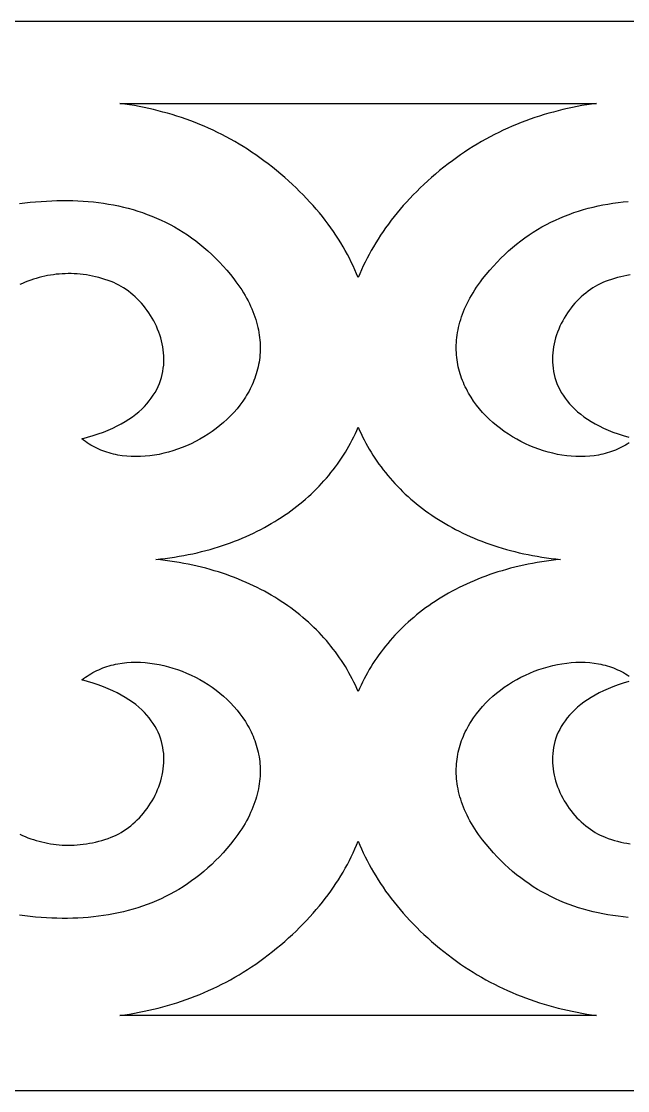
# Model space of a CAD drawing. Extents: x -52 to 65, y 97 to 137.
# Drawn here: x -8.01 to 14.66, y 96.67 to 136.66 of the extents above; entities that cross this region are included whole.
import ezdxf

# ---------------------------------------------------------------- set-up
doc = ezdxf.new("R2010")
doc.units = 0
doc.header["$MEASUREMENT"] = 0
doc.layers.add('LAYER_1', color=18, linetype='CONTINUOUS')

msp = doc.modelspace()

# ---------------------------------------------------------------- linework, layer by layer
at = {"layer": 'LAYER_1'}
for points in [[(64.619, 136.656), (-51.834, 136.656)], [(-8.08, 129.841), (-7.877, 129.867), (-7.675, 129.89), (-7.474, 129.909), (-7.273, 129.926), (-7.073, 129.939), (-6.874, 129.949), (-6.676, 129.956), (-6.478, 129.959), (-6.282, 129.959), (-6.087, 129.955), (-5.892, 129.948), (-5.699, 129.937), (-5.506, 129.922), (-5.315, 129.904), (-5.125, 129.881), (-4.937, 129.855), (-4.749, 129.826), (-4.563, 129.792), (-4.378, 129.754), (-4.195, 129.712), (-4.013, 129.666), (-3.833, 129.616), (-3.654, 129.562), (-3.477, 129.503), (-3.301, 129.44), (-3.127, 129.373), (-2.955, 129.301), (-2.784, 129.225), (-2.616, 129.144), (-2.449, 129.058), (-2.284, 128.968), (-2.121, 128.874), (-1.959, 128.774), (-1.8, 128.67), (-1.643, 128.561), (-1.488, 128.447), (-1.335, 128.328), (-1.184, 128.204), (-1.036, 128.075), (-0.89, 127.94), (-0.746, 127.801), (-0.604, 127.656), (-0.465, 127.506), (-0.328, 127.351), (-0.194, 127.19), (-0.062, 127.024), (0.016, 126.921), (0.091, 126.818), (0.162, 126.715), (0.229, 126.613), (0.294, 126.51), (0.354, 126.409), (0.412, 126.307), (0.466, 126.206), (0.517, 126.105), (0.565, 126.004), (0.61, 125.904), (0.651, 125.804), (0.689, 125.705), (0.725, 125.606), (0.757, 125.507), (0.786, 125.409), (0.812, 125.311), (0.836, 125.214), (0.856, 125.117), (0.874, 125.021), (0.889, 124.926), (0.901, 124.831), (0.91, 124.736), (0.917, 124.642), (0.921, 124.549), (0.922, 124.456), (0.921, 124.364), (0.917, 124.273), (0.911, 124.182), (0.902, 124.092), (0.891, 124.002), (0.878, 123.913), (0.862, 123.825), (0.844, 123.738), (0.823, 123.651), (0.801, 123.566), (0.776, 123.481), (0.749, 123.396), (0.72, 123.313), (0.689, 123.231), (0.655, 123.149), (0.62, 123.068), (0.583, 122.988), (0.544, 122.909), (0.503, 122.831), (0.46, 122.753), (0.415, 122.677), (0.369, 122.602), (0.271, 122.454), (0.166, 122.31), (0.055, 122.17), (-0.062, 122.035), (-0.185, 121.904), (-0.314, 121.777), (-0.447, 121.655), (-0.586, 121.538), (-0.728, 121.425), (-0.876, 121.318), (-1.027, 121.216), (-1.181, 121.119), (-1.339, 121.027), (-1.5, 120.941), (-1.664, 120.861), (-1.83, 120.786), (-1.998, 120.717), (-2.168, 120.654), (-2.34, 120.598), (-2.512, 120.547), (-2.686, 120.503), (-2.86, 120.465), (-3.035, 120.435), (-3.209, 120.41), (-3.383, 120.393), (-3.557, 120.383), (-3.729, 120.379), (-3.9, 120.384), (-4.07, 120.395), (-4.238, 120.414), (-4.404, 120.44), (-4.486, 120.457), (-4.567, 120.475), (-4.648, 120.495), (-4.728, 120.517), (-4.807, 120.541), (-4.885, 120.567), (-4.963, 120.595), (-5.039, 120.626), (-5.115, 120.658), (-5.19, 120.692), (-5.264, 120.729), (-5.336, 120.767), (-5.408, 120.808), (-5.479, 120.851), (-5.548, 120.896), (-5.616, 120.943), (-5.683, 120.992), (-5.749, 121.044), (-5.534, 121.102), (-5.328, 121.164), (-5.131, 121.229), (-4.942, 121.298), (-4.763, 121.371), (-4.591, 121.447), (-4.428, 121.526), (-4.273, 121.608), (-4.127, 121.693), (-3.988, 121.781), (-3.857, 121.871), (-3.734, 121.964), (-3.618, 122.06), (-3.51, 122.157), (-3.409, 122.257), (-3.315, 122.359), (-3.228, 122.462), (-3.149, 122.567), (-3.075, 122.674), (-3.009, 122.782), (-2.949, 122.891), (-2.895, 123.002), (-2.848, 123.114), (-2.807, 123.226), (-2.771, 123.34), (-2.742, 123.454), (-2.718, 123.568), (-2.7, 123.683), (-2.687, 123.798), (-2.68, 123.913), (-2.678, 124.028), (-2.681, 124.143), (-2.688, 124.257), (-2.701, 124.371), (-2.718, 124.485), (-2.74, 124.598), (-2.766, 124.71), (-2.796, 124.821), (-2.831, 124.931), (-2.869, 125.039), (-2.912, 125.147), (-2.958, 125.252), (-3.007, 125.356), (-3.06, 125.459), (-3.117, 125.559), (-3.177, 125.657), (-3.239, 125.754), (-3.305, 125.847), (-3.373, 125.939), (-3.445, 126.028), (-3.518, 126.114), (-3.594, 126.197), (-3.673, 126.277), (-3.753, 126.354), (-3.836, 126.428), (-3.92, 126.498), (-4.007, 126.565), (-4.094, 126.629), (-4.184, 126.688), (-4.274, 126.744), (-4.366, 126.795), (-4.459, 126.842), (-4.553, 126.885), (-4.648, 126.924), (-4.764, 126.966), (-4.881, 127.006), (-4.997, 127.042), (-5.114, 127.074), (-5.23, 127.104), (-5.345, 127.13), (-5.461, 127.152), (-5.576, 127.172), (-5.691, 127.188), (-5.805, 127.201), (-5.919, 127.211), (-6.032, 127.218), (-6.145, 127.222), (-6.258, 127.223), (-6.369, 127.221), (-6.481, 127.216), (-6.592, 127.208), (-6.702, 127.198), (-6.811, 127.184), (-6.92, 127.168), (-7.028, 127.149), (-7.135, 127.127), (-7.242, 127.103), (-7.347, 127.075), (-7.452, 127.046), (-7.556, 127.013), (-7.659, 126.978), (-7.761, 126.941), (-7.863, 126.901), (-7.963, 126.859), (-8.062, 126.814)], [(14.717, 120.896), (14.647, 120.851), (14.577, 120.808), (14.505, 120.767), (14.433, 120.729), (14.359, 120.692), (14.284, 120.658), (14.209, 120.626), (14.132, 120.595), (14.055, 120.567), (13.976, 120.541), (13.897, 120.517), (13.817, 120.495), (13.737, 120.475), (13.656, 120.457), (13.574, 120.44), (13.408, 120.414), (13.24, 120.395), (13.071, 120.384), (12.899, 120.379), (12.727, 120.383), (12.554, 120.393), (12.38, 120.41), (12.205, 120.435), (12.031, 120.465), (11.857, 120.503), (11.684, 120.547), (11.511, 120.598), (11.34, 120.654), (11.17, 120.717), (11.002, 120.786), (10.836, 120.861), (10.672, 120.941), (10.511, 121.027), (10.353, 121.119), (10.199, 121.216), (10.048, 121.318), (9.901, 121.425), (9.758, 121.538), (9.62, 121.655), (9.486, 121.777), (9.358, 121.904), (9.235, 122.035), (9.118, 122.17), (9.007, 122.31), (8.902, 122.454), (8.804, 122.602), (8.757, 122.677), (8.713, 122.753), (8.67, 122.831), (8.629, 122.909), (8.59, 122.988), (8.553, 123.068), (8.517, 123.149), (8.484, 123.231), (8.453, 123.313), (8.424, 123.396), (8.397, 123.481), (8.372, 123.566), (8.35, 123.651), (8.329, 123.738), (8.311, 123.825), (8.295, 123.913), (8.282, 124.002), (8.271, 124.092), (8.262, 124.182), (8.256, 124.273), (8.252, 124.364), (8.251, 124.456), (8.253, 124.549), (8.257, 124.642), (8.263, 124.736), (8.273, 124.831), (8.285, 124.926), (8.3, 125.021), (8.317, 125.117), (8.338, 125.214), (8.361, 125.311), (8.387, 125.409), (8.417, 125.507), (8.449, 125.606), (8.484, 125.705), (8.523, 125.804), (8.564, 125.904), (8.609, 126.004), (8.656, 126.105), (8.707, 126.206), (8.762, 126.307), (8.819, 126.409), (8.88, 126.51), (8.944, 126.613), (9.012, 126.715), (9.083, 126.818), (9.158, 126.921), (9.236, 127.024), (9.368, 127.19), (9.502, 127.351), (9.639, 127.506), (9.778, 127.656), (9.92, 127.801), (10.064, 127.94), (10.21, 128.075), (10.358, 128.204), (10.509, 128.328), (10.662, 128.447), (10.817, 128.561), (10.974, 128.67), (11.133, 128.774), (11.294, 128.874), (11.457, 128.968), (11.622, 129.058), (11.789, 129.144), (11.958, 129.224), (12.129, 129.301), (12.301, 129.372), (12.475, 129.44), (12.65, 129.503), (12.828, 129.561), (13.006, 129.616), (13.187, 129.666), (13.369, 129.712), (13.552, 129.754), (13.737, 129.791), (13.923, 129.825), (14.11, 129.855), (14.299, 129.881), (14.488, 129.903), (14.68, 129.922)], [(14.748, 127.172), (14.633, 127.152), (14.518, 127.13), (14.402, 127.104), (14.286, 127.074), (14.17, 127.042), (14.054, 127.006), (13.937, 126.966), (13.821, 126.924), (13.726, 126.885), (13.632, 126.842), (13.538, 126.795), (13.446, 126.744), (13.355, 126.688), (13.266, 126.629), (13.178, 126.565), (13.092, 126.498), (13.007, 126.428), (12.924, 126.354), (12.844, 126.277), (12.765, 126.197), (12.689, 126.114), (12.615, 126.028), (12.544, 125.939), (12.475, 125.847), (12.41, 125.754), (12.347, 125.657), (12.287, 125.559), (12.231, 125.459), (12.177, 125.356), (12.128, 125.252), (12.082, 125.147), (12.039, 125.039), (12.001, 124.931), (11.966, 124.821), (11.936, 124.71), (11.91, 124.598), (11.888, 124.485), (11.871, 124.371), (11.858, 124.257), (11.851, 124.143), (11.848, 124.028), (11.85, 123.913), (11.857, 123.798), (11.87, 123.683), (11.888, 123.568), (11.912, 123.454), (11.941, 123.34), (11.977, 123.226), (12.018, 123.114), (12.065, 123.002), (12.119, 122.891), (12.179, 122.782), (12.245, 122.674), (12.319, 122.567), (12.398, 122.462), (12.485, 122.359), (12.579, 122.257), (12.68, 122.157), (12.788, 122.06), (12.904, 121.964), (13.027, 121.871), (13.158, 121.781), (13.296, 121.693), (13.443, 121.608), (13.598, 121.526), (13.76, 121.447), (13.932, 121.371), (14.111, 121.298), (14.3, 121.229), (14.497, 121.164), (14.703, 121.102)], [(-8.062, 106.256), (-7.963, 106.212), (-7.863, 106.169), (-7.761, 106.129), (-7.659, 106.092), (-7.556, 106.057), (-7.452, 106.025), (-7.347, 105.995), (-7.242, 105.968), (-7.135, 105.943), (-7.028, 105.922), (-6.92, 105.902), (-6.811, 105.886), (-6.702, 105.873), (-6.592, 105.862), (-6.481, 105.854), (-6.369, 105.849), (-6.258, 105.847), (-6.145, 105.848), (-6.032, 105.852), (-5.919, 105.859), (-5.805, 105.869), (-5.691, 105.882), (-5.576, 105.899), (-5.461, 105.918), (-5.345, 105.941), (-5.23, 105.967), (-5.114, 105.996), (-4.997, 106.029), (-4.881, 106.064), (-4.764, 106.104), (-4.648, 106.147), (-4.553, 106.185), (-4.459, 106.228), (-4.366, 106.275), (-4.274, 106.327), (-4.184, 106.382), (-4.094, 106.442), (-4.007, 106.505), (-3.92, 106.572), (-3.836, 106.643), (-3.753, 106.717), (-3.673, 106.794), (-3.594, 106.874), (-3.518, 106.957), (-3.445, 107.043), (-3.373, 107.132), (-3.305, 107.224), (-3.239, 107.317), (-3.177, 107.414), (-3.117, 107.512), (-3.06, 107.612), (-3.007, 107.715), (-2.958, 107.819), (-2.912, 107.925), (-2.869, 108.032), (-2.831, 108.141), (-2.796, 108.25), (-2.766, 108.361), (-2.74, 108.473), (-2.718, 108.586), (-2.701, 108.7), (-2.688, 108.814), (-2.681, 108.929), (-2.678, 109.043), (-2.68, 109.158), (-2.687, 109.274), (-2.7, 109.389), (-2.718, 109.503), (-2.742, 109.618), (-2.771, 109.732), (-2.807, 109.845), (-2.848, 109.957), (-2.895, 110.069), (-2.949, 110.18), (-3.009, 110.289), (-3.075, 110.397), (-3.149, 110.504), (-3.228, 110.609), (-3.315, 110.712), (-3.409, 110.814), (-3.51, 110.914), (-3.618, 111.011), (-3.734, 111.106), (-3.857, 111.199), (-3.988, 111.29), (-4.127, 111.377), (-4.273, 111.462), (-4.428, 111.544), (-4.591, 111.623), (-4.763, 111.699), (-4.942, 111.772), (-5.131, 111.841), (-5.328, 111.906), (-5.534, 111.968), (-5.749, 112.026), (-5.683, 112.078), (-5.616, 112.127), (-5.548, 112.174), (-5.479, 112.219), (-5.408, 112.262), (-5.336, 112.303), (-5.264, 112.341), (-5.19, 112.378), (-5.115, 112.412), (-5.039, 112.445), (-4.963, 112.475), (-4.885, 112.503), (-4.807, 112.529), (-4.728, 112.553), (-4.648, 112.575), (-4.567, 112.596), (-4.486, 112.614), (-4.404, 112.63), (-4.238, 112.657), (-4.07, 112.676), (-3.9, 112.687), (-3.729, 112.691), (-3.557, 112.688), (-3.383, 112.678), (-3.209, 112.66), (-3.035, 112.636), (-2.86, 112.605), (-2.686, 112.568), (-2.512, 112.524), (-2.34, 112.473), (-2.168, 112.417), (-1.998, 112.354), (-1.83, 112.285), (-1.664, 112.21), (-1.5, 112.13), (-1.339, 112.044), (-1.181, 111.952), (-1.027, 111.855), (-0.876, 111.753), (-0.728, 111.646), (-0.586, 111.533), (-0.447, 111.416), (-0.314, 111.294), (-0.185, 111.167), (-0.062, 111.036), (0.055, 110.901), (0.166, 110.761), (0.271, 110.617), (0.369, 110.47), (0.415, 110.394), (0.46, 110.318), (0.503, 110.241), (0.544, 110.162), (0.583, 110.083), (0.62, 110.003), (0.655, 109.922), (0.689, 109.841), (0.72, 109.758), (0.749, 109.675), (0.776, 109.59), (0.801, 109.505), (0.823, 109.42), (0.844, 109.333), (0.862, 109.246), (0.878, 109.158), (0.891, 109.069), (0.902, 108.98), (0.911, 108.889), (0.917, 108.799), (0.921, 108.707), (0.922, 108.615), (0.921, 108.522), (0.917, 108.429), (0.91, 108.335), (0.901, 108.24), (0.889, 108.145), (0.874, 108.05), (0.856, 107.954), (0.836, 107.857), (0.812, 107.76), (0.786, 107.662), (0.757, 107.564), (0.725, 107.465), (0.689, 107.366), (0.651, 107.267), (0.61, 107.167), (0.565, 107.067), (0.517, 106.966), (0.466, 106.865), (0.412, 106.764), (0.354, 106.662), (0.294, 106.561), (0.229, 106.458), (0.162, 106.356), (0.091, 106.253), (0.016, 106.15), (-0.062, 106.047), (-0.194, 105.881), (-0.328, 105.72), (-0.465, 105.564), (-0.604, 105.414), (-0.746, 105.27), (-0.89, 105.13), (-1.036, 104.996), (-1.184, 104.867), (-1.335, 104.743), (-1.488, 104.624), (-1.643, 104.51), (-1.8, 104.401), (-1.959, 104.296), (-2.121, 104.197), (-2.284, 104.102), (-2.449, 104.012), (-2.616, 103.927), (-2.784, 103.846), (-2.955, 103.769), (-3.127, 103.698), (-3.301, 103.63), (-3.477, 103.567), (-3.654, 103.509), (-3.833, 103.454), (-4.013, 103.404), (-4.195, 103.358), (-4.378, 103.316), (-4.563, 103.278), (-4.749, 103.245), (-4.937, 103.215), (-5.125, 103.189), (-5.315, 103.167), (-5.506, 103.148), (-5.699, 103.134), (-5.892, 103.123), (-6.087, 103.115), (-6.282, 103.111), (-6.478, 103.111), (-6.676, 103.114), (-6.874, 103.121), (-7.073, 103.131), (-7.273, 103.144), (-7.474, 103.161), (-7.675, 103.18), (-7.877, 103.203), (-8.08, 103.229)], [(14.68, 103.148), (14.488, 103.167), (14.299, 103.189), (14.11, 103.215), (13.923, 103.245), (13.737, 103.279), (13.552, 103.317), (13.369, 103.358), (13.187, 103.404), (13.006, 103.455), (12.828, 103.509), (12.65, 103.568), (12.475, 103.631), (12.301, 103.698), (12.129, 103.77), (11.958, 103.846), (11.789, 103.927), (11.622, 104.012), (11.457, 104.102), (11.294, 104.197), (11.133, 104.296), (10.974, 104.401), (10.817, 104.51), (10.662, 104.624), (10.509, 104.743), (10.358, 104.867), (10.21, 104.996), (10.064, 105.13), (9.92, 105.27), (9.778, 105.414), (9.639, 105.564), (9.502, 105.72), (9.368, 105.881), (9.236, 106.047), (9.158, 106.15), (9.083, 106.253), (9.012, 106.356), (8.944, 106.458), (8.88, 106.561), (8.819, 106.662), (8.762, 106.764), (8.707, 106.865), (8.656, 106.966), (8.609, 107.067), (8.564, 107.167), (8.523, 107.267), (8.484, 107.366), (8.449, 107.465), (8.417, 107.564), (8.387, 107.662), (8.361, 107.76), (8.338, 107.857), (8.317, 107.954), (8.3, 108.05), (8.285, 108.145), (8.273, 108.24), (8.263, 108.335), (8.257, 108.429), (8.253, 108.522), (8.251, 108.615), (8.252, 108.707), (8.256, 108.799), (8.262, 108.889), (8.271, 108.98), (8.282, 109.069), (8.295, 109.158), (8.311, 109.246), (8.329, 109.333), (8.35, 109.42), (8.372, 109.505), (8.397, 109.59), (8.424, 109.675), (8.453, 109.758), (8.484, 109.841), (8.517, 109.922), (8.553, 110.003), (8.59, 110.083), (8.629, 110.162), (8.67, 110.241), (8.713, 110.318), (8.757, 110.394), (8.804, 110.47), (8.902, 110.617), (9.007, 110.761), (9.118, 110.901), (9.235, 111.036), (9.358, 111.167), (9.486, 111.294), (9.62, 111.416), (9.758, 111.533), (9.901, 111.646), (10.048, 111.753), (10.199, 111.855), (10.353, 111.952), (10.511, 112.044), (10.672, 112.13), (10.836, 112.21), (11.002, 112.285), (11.17, 112.354), (11.34, 112.417), (11.511, 112.473), (11.684, 112.524), (11.857, 112.568), (12.031, 112.605), (12.205, 112.636), (12.38, 112.66), (12.554, 112.678), (12.727, 112.688), (12.899, 112.691), (13.071, 112.687), (13.24, 112.676), (13.408, 112.657), (13.574, 112.63), (13.656, 112.614), (13.737, 112.596), (13.817, 112.575), (13.897, 112.553), (13.976, 112.529), (14.055, 112.503), (14.132, 112.475), (14.209, 112.445), (14.284, 112.412), (14.359, 112.378), (14.433, 112.341), (14.505, 112.303), (14.577, 112.262), (14.647, 112.219), (14.717, 112.174)], [(14.703, 111.968), (14.497, 111.906), (14.3, 111.841), (14.111, 111.772), (13.932, 111.699), (13.76, 111.623), (13.598, 111.544), (13.443, 111.462), (13.296, 111.377), (13.158, 111.29), (13.027, 111.199), (12.904, 111.106), (12.788, 111.011), (12.68, 110.914), (12.579, 110.814), (12.485, 110.712), (12.398, 110.609), (12.319, 110.504), (12.245, 110.397), (12.179, 110.289), (12.119, 110.18), (12.065, 110.069), (12.018, 109.957), (11.977, 109.845), (11.941, 109.732), (11.912, 109.618), (11.888, 109.503), (11.87, 109.389), (11.857, 109.274), (11.85, 109.158), (11.848, 109.043), (11.851, 108.929), (11.858, 108.814), (11.871, 108.7), (11.888, 108.586), (11.91, 108.473), (11.936, 108.361), (11.966, 108.25), (12.001, 108.141), (12.039, 108.032), (12.082, 107.925), (12.128, 107.819), (12.177, 107.715), (12.231, 107.612), (12.287, 107.512), (12.347, 107.414), (12.41, 107.317), (12.475, 107.224), (12.544, 107.132), (12.615, 107.043), (12.689, 106.957), (12.765, 106.874), (12.844, 106.794), (12.924, 106.717), (13.007, 106.643), (13.092, 106.572), (13.178, 106.505), (13.266, 106.442), (13.355, 106.382), (13.446, 106.327), (13.538, 106.275), (13.632, 106.228), (13.726, 106.185), (13.821, 106.147), (13.937, 106.104), (14.054, 106.064), (14.17, 106.029), (14.286, 105.996), (14.402, 105.967), (14.518, 105.941), (14.633, 105.918), (14.748, 105.899)], [(-51.834, 96.67), (64.619, 96.67)]]:
    msp.add_lwpolyline(points, dxfattribs=at)
for points in [[(-4.324, 133.591), (13.493, 133.591), (13.312, 133.565), (13.131, 133.537), (12.95, 133.506), (12.771, 133.472), (12.592, 133.436), (12.413, 133.398), (12.236, 133.357), (12.059, 133.314), (11.883, 133.267), (11.708, 133.219), (11.534, 133.168), (11.361, 133.114), (11.189, 133.057), (11.017, 132.998), (10.847, 132.936), (10.677, 132.871), (10.508, 132.804), (10.341, 132.733), (10.174, 132.66), (10.008, 132.584), (9.844, 132.506), (9.68, 132.424), (9.517, 132.34), (9.356, 132.252), (9.196, 132.162), (9.037, 132.069), (8.879, 131.973), (8.722, 131.873), (8.566, 131.771), (8.412, 131.666), (8.258, 131.557), (8.106, 131.446), (7.944, 131.323), (7.786, 131.199), (7.631, 131.074), (7.479, 130.948), (7.331, 130.82), (7.187, 130.692), (7.045, 130.562), (6.907, 130.432), (6.773, 130.3), (6.642, 130.168), (6.514, 130.035), (6.39, 129.9), (6.269, 129.765), (6.151, 129.629), (6.037, 129.492), (5.926, 129.355), (5.818, 129.217), (5.713, 129.077), (5.612, 128.938), (5.514, 128.797), (5.419, 128.656), (5.328, 128.515), (5.239, 128.373), (5.154, 128.23), (5.072, 128.087), (4.993, 127.943), (4.918, 127.799), (4.845, 127.655), (4.776, 127.51), (4.71, 127.365), (4.647, 127.219), (4.587, 127.073), (4.527, 127.219), (4.464, 127.365), (4.397, 127.51), (4.328, 127.655), (4.255, 127.799), (4.18, 127.943), (4.101, 128.087), (4.019, 128.23), (3.933, 128.373), (3.845, 128.515), (3.753, 128.656), (3.658, 128.797), (3.56, 128.938), (3.458, 129.077), (3.353, 129.217), (3.245, 129.355), (3.134, 129.492), (3.019, 129.629), (2.901, 129.765), (2.78, 129.9), (2.655, 130.035), (2.527, 130.168), (2.396, 130.3), (2.261, 130.432), (2.123, 130.562), (1.982, 130.692), (1.837, 130.82), (1.688, 130.948), (1.537, 131.074), (1.382, 131.199), (1.223, 131.323), (1.061, 131.446), (0.909, 131.557), (0.756, 131.666), (0.601, 131.771), (0.446, 131.873), (0.289, 131.973), (0.131, 132.069), (-0.028, 132.162), (-0.188, 132.252), (-0.35, 132.34), (-0.512, 132.424), (-0.676, 132.506), (-0.84, 132.584), (-1.006, 132.66), (-1.172, 132.733), (-1.34, 132.804), (-1.509, 132.871), (-1.678, 132.936), (-1.849, 132.998), (-2.02, 133.057), (-2.192, 133.114), (-2.366, 133.168), (-2.54, 133.219), (-2.715, 133.267), (-2.89, 133.314), (-3.067, 133.357), (-3.244, 133.398), (-3.422, 133.436), (-3.601, 133.472), (-3.781, 133.506), (-3.961, 133.537), (-4.142, 133.565)], [(-2.986, 116.535), (-2.807, 116.554), (-2.63, 116.575), (-2.454, 116.599), (-2.28, 116.624), (-2.108, 116.653), (-1.938, 116.683), (-1.77, 116.716), (-1.603, 116.75), (-1.438, 116.787), (-1.275, 116.827), (-1.114, 116.868), (-0.955, 116.911), (-0.797, 116.957), (-0.642, 117.004), (-0.488, 117.054), (-0.336, 117.105), (-0.186, 117.159), (-0.038, 117.215), (0.108, 117.272), (0.252, 117.332), (0.394, 117.393), (0.535, 117.456), (0.673, 117.521), (0.81, 117.588), (0.944, 117.657), (1.077, 117.727), (1.207, 117.799), (1.336, 117.873), (1.463, 117.949), (1.587, 118.026), (1.71, 118.105), (1.831, 118.185), (1.95, 118.267), (2.066, 118.351), (2.181, 118.436), (2.293, 118.523), (2.404, 118.612), (2.512, 118.701), (2.619, 118.793), (2.723, 118.885), (2.826, 118.979), (2.926, 119.075), (3.024, 119.172), (3.12, 119.27), (3.214, 119.369), (3.306, 119.47), (3.395, 119.572), (3.483, 119.676), (3.568, 119.78), (3.651, 119.886), (3.732, 119.993), (3.811, 120.101), (3.888, 120.21), (3.963, 120.32), (4.035, 120.431), (4.105, 120.544), (4.173, 120.657), (4.239, 120.771), (4.303, 120.886), (4.364, 121.003), (4.423, 121.12), (4.48, 121.238), (4.534, 121.357), (4.587, 121.477), (4.639, 121.357), (4.693, 121.238), (4.75, 121.12), (4.809, 121.003), (4.87, 120.886), (4.934, 120.771), (5, 120.657), (5.068, 120.544), (5.138, 120.431), (5.21, 120.32), (5.285, 120.21), (5.361, 120.101), (5.44, 119.993), (5.521, 119.886), (5.604, 119.78), (5.69, 119.676), (5.777, 119.572), (5.867, 119.47), (5.959, 119.369), (6.053, 119.27), (6.149, 119.172), (6.247, 119.075), (6.347, 118.979), (6.449, 118.885), (6.553, 118.793), (6.66, 118.701), (6.768, 118.612), (6.879, 118.523), (6.991, 118.436), (7.106, 118.351), (7.223, 118.267), (7.341, 118.185), (7.462, 118.105), (7.584, 118.026), (7.709, 117.949), (7.836, 117.873), (7.964, 117.799), (8.095, 117.727), (8.227, 117.657), (8.362, 117.588), (8.498, 117.521), (8.637, 117.456), (8.777, 117.393), (8.919, 117.332), (9.063, 117.272), (9.209, 117.215), (9.357, 117.159), (9.507, 117.105), (9.659, 117.054), (9.812, 117.004), (9.968, 116.957), (10.125, 116.911), (10.284, 116.868), (10.445, 116.827), (10.608, 116.787), (10.773, 116.75), (10.939, 116.716), (11.107, 116.683), (11.277, 116.653), (11.449, 116.624), (11.623, 116.599), (11.798, 116.575), (11.975, 116.554), (12.154, 116.535), (11.975, 116.516), (11.798, 116.495), (11.623, 116.472), (11.449, 116.446), (11.277, 116.418), (11.107, 116.387), (10.939, 116.355), (10.773, 116.32), (10.608, 116.283), (10.445, 116.244), (10.284, 116.202), (10.125, 116.159), (9.968, 116.114), (9.812, 116.066), (9.659, 116.016), (9.507, 115.965), (9.357, 115.911), (9.209, 115.856), (9.063, 115.798), (8.919, 115.739), (8.777, 115.677), (8.637, 115.614), (8.498, 115.549), (8.362, 115.482), (8.227, 115.414), (8.095, 115.343), (7.964, 115.271), (7.836, 115.197), (7.709, 115.122), (7.584, 115.044), (7.462, 114.965), (7.341, 114.885), (7.223, 114.803), (7.106, 114.719), (6.991, 114.634), (6.879, 114.547), (6.768, 114.459), (6.66, 114.369), (6.553, 114.278), (6.449, 114.185), (6.347, 114.091), (6.247, 113.995), (6.149, 113.898), (6.053, 113.8), (5.959, 113.701), (5.867, 113.6), (5.777, 113.498), (5.69, 113.394), (5.604, 113.29), (5.521, 113.184), (5.44, 113.077), (5.361, 112.969), (5.285, 112.86), (5.21, 112.75), (5.138, 112.639), (5.068, 112.526), (5, 112.413), (4.934, 112.298), (4.87, 112.183), (4.809, 112.067), (4.75, 111.95), (4.693, 111.831), (4.639, 111.712), (4.587, 111.593), (4.534, 111.712), (4.48, 111.831), (4.423, 111.95), (4.364, 112.067), (4.303, 112.183), (4.239, 112.298), (4.173, 112.413), (4.105, 112.526), (4.035, 112.639), (3.963, 112.75), (3.888, 112.86), (3.811, 112.969), (3.732, 113.077), (3.651, 113.184), (3.568, 113.29), (3.483, 113.394), (3.395, 113.498), (3.306, 113.6), (3.214, 113.701), (3.12, 113.8), (3.024, 113.898), (2.926, 113.995), (2.826, 114.091), (2.723, 114.185), (2.619, 114.278), (2.512, 114.369), (2.404, 114.459), (2.293, 114.547), (2.181, 114.634), (2.066, 114.719), (1.95, 114.803), (1.831, 114.885), (1.71, 114.965), (1.587, 115.044), (1.463, 115.122), (1.336, 115.197), (1.207, 115.271), (1.077, 115.343), (0.944, 115.414), (0.81, 115.482), (0.673, 115.549), (0.535, 115.614), (0.394, 115.677), (0.252, 115.739), (0.108, 115.798), (-0.038, 115.856), (-0.186, 115.911), (-0.336, 115.965), (-0.488, 116.016), (-0.642, 116.066), (-0.797, 116.114), (-0.955, 116.159), (-1.114, 116.202), (-1.275, 116.244), (-1.438, 116.283), (-1.603, 116.32), (-1.77, 116.355), (-1.938, 116.387), (-2.108, 116.418), (-2.28, 116.446), (-2.454, 116.472), (-2.63, 116.495), (-2.807, 116.516)], [(13.492, 99.48), (-4.323, 99.48), (-4.141, 99.506), (-3.96, 99.534), (-3.78, 99.565), (-3.601, 99.599), (-3.422, 99.635), (-3.244, 99.673), (-3.066, 99.714), (-2.89, 99.758), (-2.714, 99.804), (-2.539, 99.852), (-2.365, 99.904), (-2.192, 99.958), (-2.02, 100.014), (-1.848, 100.073), (-1.678, 100.135), (-1.508, 100.2), (-1.34, 100.267), (-1.172, 100.338), (-1.006, 100.411), (-0.84, 100.487), (-0.675, 100.565), (-0.512, 100.647), (-0.35, 100.731), (-0.188, 100.819), (-0.028, 100.909), (0.131, 101.002), (0.289, 101.098), (0.446, 101.197), (0.601, 101.3), (0.756, 101.405), (0.909, 101.513), (1.061, 101.625), (1.223, 101.747), (1.382, 101.871), (1.537, 101.997), (1.688, 102.123), (1.837, 102.25), (1.982, 102.379), (2.123, 102.508), (2.261, 102.639), (2.396, 102.77), (2.527, 102.903), (2.655, 103.036), (2.78, 103.17), (2.901, 103.306), (3.019, 103.442), (3.134, 103.579), (3.245, 103.716), (3.353, 103.854), (3.458, 103.994), (3.56, 104.133), (3.658, 104.274), (3.753, 104.415), (3.845, 104.556), (3.933, 104.698), (4.019, 104.841), (4.101, 104.984), (4.18, 105.128), (4.255, 105.272), (4.328, 105.416), (4.397, 105.561), (4.464, 105.706), (4.527, 105.851), (4.587, 105.997), (4.647, 105.851), (4.71, 105.706), (4.776, 105.561), (4.845, 105.416), (4.918, 105.272), (4.993, 105.128), (5.072, 104.984), (5.154, 104.841), (5.239, 104.698), (5.328, 104.556), (5.419, 104.415), (5.514, 104.274), (5.612, 104.133), (5.713, 103.994), (5.818, 103.854), (5.926, 103.716), (6.037, 103.579), (6.151, 103.442), (6.269, 103.306), (6.39, 103.17), (6.514, 103.036), (6.642, 102.903), (6.773, 102.77), (6.907, 102.639), (7.045, 102.508), (7.187, 102.379), (7.331, 102.25), (7.479, 102.123), (7.631, 101.997), (7.786, 101.871), (7.944, 101.747), (8.106, 101.625), (8.258, 101.513), (8.411, 101.405), (8.566, 101.3), (8.721, 101.197), (8.878, 101.098), (9.036, 101.002), (9.195, 100.909), (9.356, 100.819), (9.517, 100.731), (9.68, 100.647), (9.843, 100.565), (10.008, 100.487), (10.173, 100.411), (10.34, 100.338), (10.508, 100.267), (10.676, 100.2), (10.846, 100.135), (11.016, 100.073), (11.188, 100.014), (11.36, 99.958), (11.534, 99.904), (11.708, 99.852), (11.883, 99.804), (12.058, 99.758), (12.235, 99.714), (12.412, 99.673), (12.591, 99.635), (12.769, 99.599), (12.949, 99.565), (13.129, 99.534), (13.31, 99.506)]]:
    msp.add_lwpolyline(points, close=True, dxfattribs=at)

doc.saveas('drawing.dxf')
